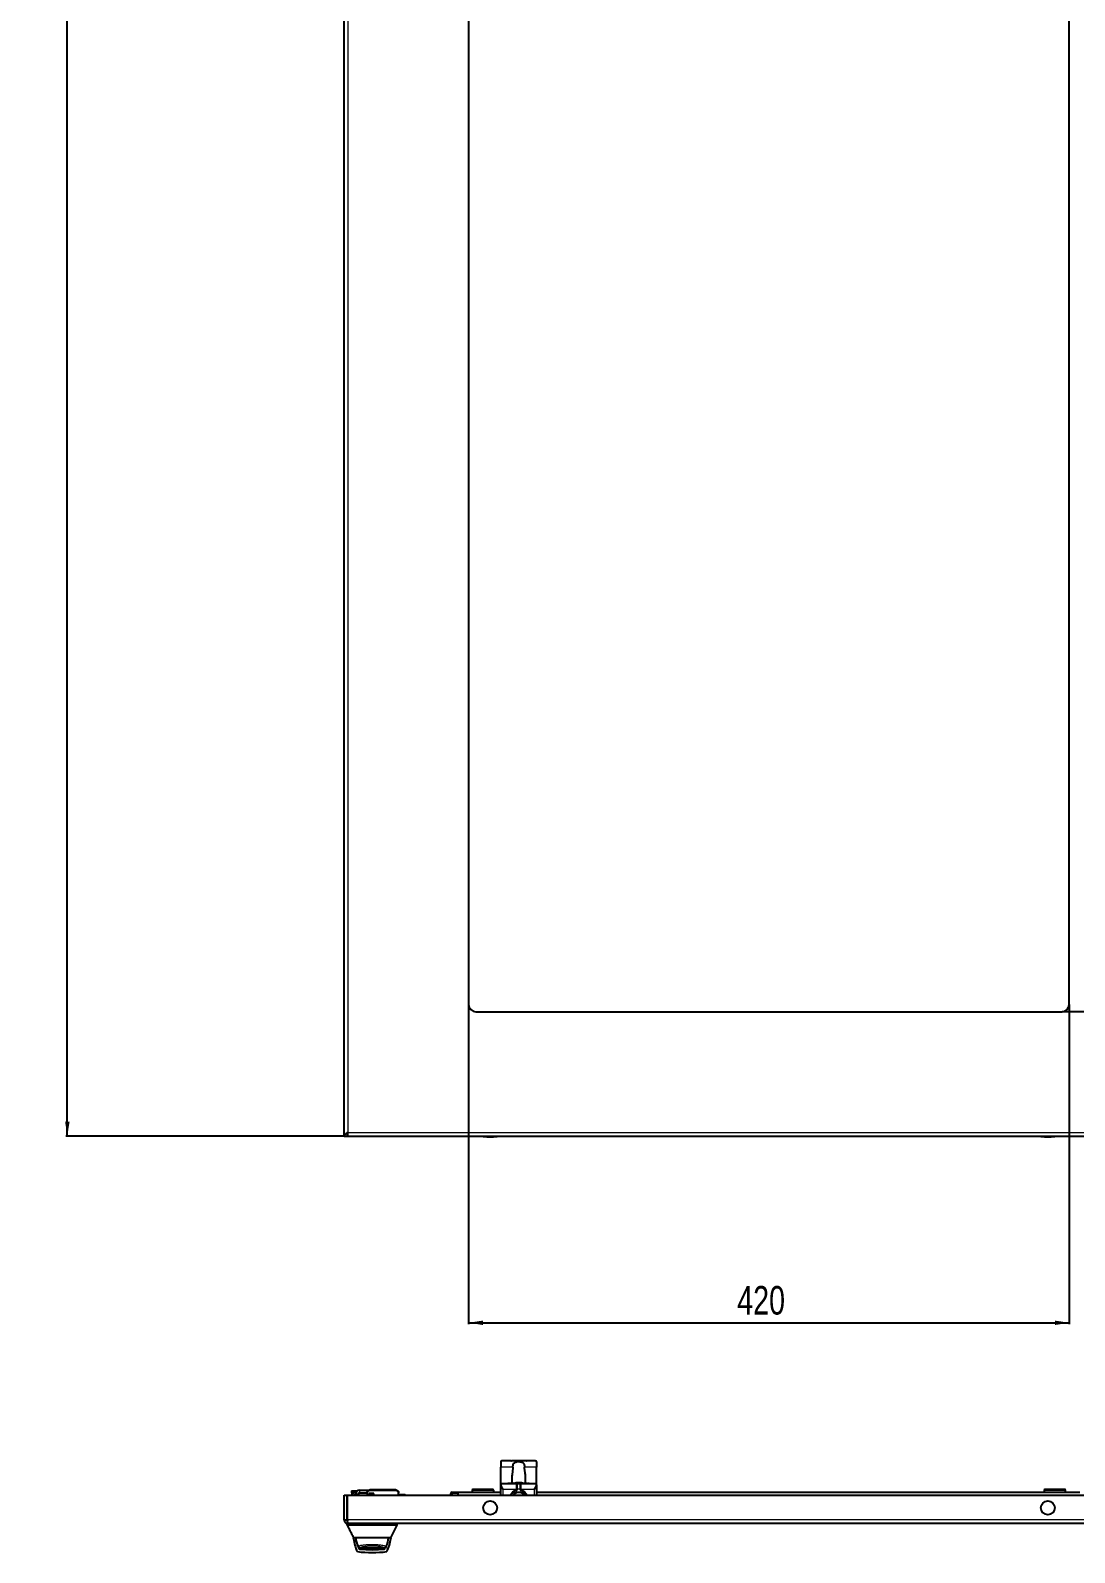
# Model space of a CAD drawing. Header units: millimetres. Extents: x -591 to 1706, y -1269 to 978.
# Drawn here: x -591 to 139, y -1269 to -205 of the extents above; entities that cross this region are included whole.
import ezdxf

# ---------------------------------------------------------------- set-up
doc = ezdxf.new("R2010")
doc.units = ezdxf.units.MM
doc.layers.add('FORMAT', color=7, linetype='Continuous')
doc.styles.add('SLDTEXTSTYLE0', font='TXT', dxfattribs={"width": 0.75})
doc.dimstyles.new('SLDDIMSTYLE0', dxfattribs={"dimtxt": 20, "dimasz": 10, "dimexe": 0, "dimexo": 0.0625, "dimgap": 5, "dimtad": 2, "dimdec": 1, "dimrnd": 1e-09, "dimzin": 12, "dimdsep": 46, "dimtxsty": 'SLDTEXTSTYLE0', "dimsah": 1, "dimcen": 0.09, "dimadec": 0, "dimazin": 3, "dimtfac": 1, "dimtofl": 0, "dimtmove": 0, "dimatfit": 3, "dimfxl": 0, "dimfrac": 2, "dimtolj": 1, "dimtzin": 12, "dimarcsym": 0})

# ---------------------------------------------------------------- blocks, each defined once
blk = doc.blocks.new('_D_1')
at = {"layer": 'FORMAT'}
for p, q in [((-371.4, 777.4), (-566.1, 777.4)), ((-565.1, -977.6), (-565.1, 777.4)), ((-371.4, -977.6), (-566.1, -977.6))]:
    blk.add_line(p, q, dxfattribs=at)
for points in [[(-565.1, 777.4), (-566.6, 767.4), (-563.5, 767.4)], [(-565.1, -977.6), (-563.5, -967.6), (-566.6, -967.6)]]:
    blk.add_solid(points, dxfattribs=at)
at = {"layer": 'FORMAT', "insert": (-590.9, -129.7), "char_height": 20, "attachment_point": 1, "rotation": 90, "style": 'SLDTEXTSTYLE0'}
blk.add_mtext('1755', dxfattribs=at)
blk = doc.blocks.new('_D_2')
at = {"layer": 'FORMAT'}
for p, q in [((-284.4, -885.7), (-284.4, -1109.1)), ((135.6, -885.7), (135.6, -1109.1)), ((-284.4, -1108.1), (135.6, -1108.1))]:
    blk.add_line(p, q, dxfattribs=at)
for points in [[(-284.4, -1108.1), (-274.4, -1109.7), (-274.4, -1106.6)], [(135.6, -1108.1), (125.6, -1106.6), (125.6, -1109.7)]]:
    blk.add_solid(points, dxfattribs=at)
at = {"layer": 'FORMAT', "insert": (-96.6, -1082.4), "char_height": 20, "attachment_point": 1, "style": 'SLDTEXTSTYLE0'}
blk.add_mtext('420', dxfattribs=at)
blk = doc.blocks.new('_D_3')
at = {"layer": 'FORMAT'}
for p, q in [((130.6, 690.4), (337.6, 690.4)), ((336.6, -890.6), (336.6, 690.4)), ((130.6, -890.6), (337.6, -890.6))]:
    blk.add_line(p, q, dxfattribs=at)
for points in [[(336.6, 690.4), (335.1, 680.4), (338.2, 680.4)], [(336.6, -890.6), (338.2, -880.6), (335.1, -880.6)]]:
    blk.add_solid(points, dxfattribs=at)
at = {"layer": 'FORMAT', "insert": (310.8, -129.7), "char_height": 20, "attachment_point": 1, "rotation": 90, "style": 'SLDTEXTSTYLE0'}
blk.add_mtext('1581', dxfattribs=at)

msp = doc.modelspace()

# ---------------------------------------------------------------- linework, layer by layer
at = {"color": 7, "linetype": 'Continuous', "lineweight": 25}
for p, q in [((-371.39, -977.64), (-371.39, 777.36)), ((-284.39, 685.36), (-284.39, -885.64)), ((135.61, -885.64), (135.61, 685.36)), ((-279.39, -890.64), (130.61, -890.64)), ((-371.39, -977.64), (-369.39, -977.64)), ((-369.09, -977.64), (-369.09, -975.96)), ((-369.09, -977.64), (220.31, -977.64)), ((-261.89, -1205.23), (-261.89, -1209.06)), ((-261.89, -1220.56), (-261.89, -1209.06)), ((-254.87, -1204.67), (-260.39, -1204.67)), ((-253.98, -1204.62), (-254.5, -1204.62)), ((-244.79, -1204.56), (-253.98, -1204.56)), ((-244.27, -1204.62), (-244.79, -1204.61)), ((-238.39, -1204.67), (-243.91, -1204.67)), ((-236.89, -1205.23), (-236.89, -1209.06)), ((-236.89, -1220.56), (-236.89, -1209.06)), ((-261.89, -1221.44), (-261.89, -1220.56)), ((-261.89, -1220.56), (-248.39, -1220.56)), ((-261.89, -1228.56), (-261.89, -1221.44)), ((-257.01, -1220.46), (-257.01, -1220.56)), ((-256.87, -1220.46), (-256.87, -1220.56)), ((-256.75, -1220.46), (-256.75, -1220.56)), ((-255.94, -1220.46), (-256.75, -1220.46)), ((-255.94, -1220.46), (-255.94, -1220.56)), ((-255.79, -1220.46), (-255.79, -1220.56)), ((-255.67, -1220.46), (-255.67, -1220.56)), ((-255.33, -1220.46), (-255.33, -1220.56)), ((-255.15, -1220.46), (-255.15, -1220.56)), ((-254.62, -1220.46), (-254.62, -1220.56)), ((-254.24, -1216.35), (-254.24, -1218.93)), ((-254.14, -1220.46), (-254.14, -1220.56)), ((-253.97, -1220.46), (-253.97, -1220.56)), ((-253.51, -1220.46), (-253.51, -1220.56)), ((-253.37, -1220.46), (-253.37, -1220.56)), ((-253.25, -1220.46), (-253.25, -1220.56)), ((-252.94, -1220.46), (-252.94, -1220.56)), ((-251.66, -1220.46), (-252.78, -1220.46)), ((-251.66, -1220.46), (-251.66, -1220.56)), ((-251.52, -1220.46), (-251.52, -1220.56)), ((-251.33, -1220.46), (-251.33, -1220.56)), ((-251.32, -1220.46), (-251.32, -1220.56)), ((-250.73, -1220.46), (-251.32, -1220.46)), ((-250.73, -1220.46), (-250.73, -1220.56)), ((-250.46, -1220.24), (-250.48, -1220)), ((-250.42, -1220.24), (-250.45, -1219.93)), ((-250.43, -1220.09), (-250.43, -1220)), ((-249.83, -1220.46), (-250.4, -1220.46)), ((-250.39, -1220.56), (-248.39, -1220.56)), ((-250.39, -1224.56), (-250.39, -1220.56)), ((-249.83, -1220.46), (-249.83, -1220.56)), ((-249.82, -1220.46), (-249.82, -1220.56)), ((-249.82, -1220.46), (-249.64, -1220.46)), ((-249.64, -1220.46), (-249.64, -1220.56)), ((-249.64, -1220.46), (-249.64, -1220.46)), ((-249.62, -1220.46), (-249.62, -1220.56)), ((-249.61, -1219.97), (-249.61, -1219.93)), ((-249.47, -1220.46), (-249.47, -1220.56)), ((-248.67, -1220.46), (-249.47, -1220.46)), ((-248.67, -1220.46), (-248.67, -1220.56)), ((-248.53, -1220.46), (-248.53, -1220.56)), ((-248.41, -1220.46), (-248.41, -1220.56)), ((-248.41, -1220.5), (-248.12, -1220.49)), ((-248.39, -1220.56), (-248.39, -1224.56)), ((-248.34, -1220.01), (-248.33, -1219.93)), ((-247.98, -1220.13), (-247.97, -1220)), ((-247.98, -1220.46), (-247.98, -1220.56)), ((-247.89, -1220.56), (-236.89, -1220.56)), ((-247.85, -1220.46), (-247.85, -1220.56)), ((-247.49, -1220.46), (-247.49, -1220.56)), ((-247.23, -1220.46), (-247.23, -1220.56)), ((-247.11, -1220.46), (-247.11, -1220.56)), ((-246.97, -1220.46), (-246.97, -1220.56)), ((-246.85, -1220.46), (-246.85, -1220.56)), ((-246.42, -1220.46), (-246.42, -1220.56)), ((-246.39, -1220.46), (-246.42, -1220.46)), ((-246.38, -1220.46), (-246.38, -1220.56)), ((-246.35, -1220.46), (-246.35, -1220.56)), ((-246.18, -1220.46), (-246.18, -1220.56)), ((-245.83, -1220.46), (-245.83, -1220.56)), ((-245.34, -1220.46), (-245.34, -1220.56)), ((-245.15, -1220.46), (-245.15, -1220.56)), ((-244.8, -1220.46), (-244.8, -1220.56)), ((-244.65, -1220.46), (-244.65, -1220.56)), ((-243.59, -1220.46), (-244.65, -1220.46)), ((-244.54, -1218.93), (-244.54, -1216.35)), ((-243.59, -1220.46), (-243.59, -1220.56)), ((-243.28, -1220.46), (-243.28, -1220.56)), ((-243.11, -1220.46), (-243.11, -1220.56)), ((-242.74, -1220.46), (-242.74, -1220.56)), ((-241.98, -1220.46), (-242.74, -1220.46)), ((-241.98, -1220.46), (-241.98, -1220.56)), ((-236.89, -1221.44), (-236.89, -1220.56)), ((-236.89, -1221.44), (-236.89, -1228.56)), ((-371.39, -1245.96), (-371.39, -1228.56)), ((-371.39, -1228.56), (-369.39, -1228.56)), ((-369.39, -1245.96), (-369.39, -1228.56)), ((-369.09, -1245.96), (-369.09, -1228.56)), ((-369.09, -1228.56), (220.31, -1228.56)), ((-366.39, -1225.66), (-366.39, -1226.56)), ((-366.39, -1225.66), (-364.39, -1225.66)), ((-364.39, -1226.96), (-365.99, -1226.96)), ((-365.8, -1228.56), (-365.89, -1226.96)), ((-364.39, -1225.66), (-362.19, -1225.66)), ((-363.18, -1226.96), (-364.39, -1226.96)), ((-363.39, -1228.56), (-363.39, -1228.06)), ((-361.39, -1228.56), (-361.39, -1228.06)), ((-360.39, -1225.06), (-353.89, -1225.06)), ((-360.39, -1227.06), (-355.39, -1227.06)), ((-355.39, -1226.96), (-355.39, -1228.46)), ((-350.79, -1227.51), (-353.99, -1227.51)), ((-353.99, -1227.51), (-353.99, -1228.46)), ((-353.99, -1228.26), (-350.79, -1228.26)), ((-335.39, -1224.96), (-353.39, -1224.96)), ((-350.79, -1228.46), (-350.79, -1227.51)), ((-333.39, -1228.56), (-333.39, -1226.96)), ((-328.99, -1228.36), (-333.39, -1228.36)), ((-296.89, -1228.56), (-296.89, -1227.56)), ((-295.89, -1226.56), (-291.89, -1226.56)), ((-291.89, -1226.56), (-261.89, -1226.56)), ((-291.89, -1226.56), (-291.89, -1227.56)), ((-291.89, -1227.56), (-291.89, -1228.56)), ((-281.39, -1224.56), (-281.89, -1225.06)), ((-281.89, -1225.06), (-281.89, -1226.56)), ((-266.89, -1225.06), (-281.89, -1225.06)), ((-281.39, -1224.56), (-267.39, -1224.56)), ((-266.89, -1225.06), (-267.39, -1224.56)), ((-266.89, -1226.56), (-266.89, -1225.06)), ((-250.39, -1224.56), (-250.39, -1224.59)), ((-248.39, -1224.59), (-248.39, -1224.56)), ((-236.89, -1226.56), (143.11, -1226.56)), ((118.61, -1224.56), (118.11, -1225.06)), ((118.11, -1225.06), (118.11, -1226.56)), ((133.11, -1225.06), (118.11, -1225.06)), ((118.61, -1224.56), (132.61, -1224.56)), ((133.11, -1225.06), (132.61, -1224.56)), ((133.11, -1226.56), (133.11, -1225.06)), ((-371.39, -1245.96), (-369.39, -1245.96)), ((-369.39, -1249.56), (-369.39, -1248.56)), ((-368.79, -1248.56), (-369.39, -1248.56)), ((220.01, -1248.56), (-368.79, -1248.56)), ((-339.89, -1249.56), (-363.89, -1249.56)), ((-338.89, -1258.56), (-334.36, -1249.51)), ((-334.39, -1249.56), (-334.39, -1248.56)), ((-362.49, -1258.56), (-364.89, -1258.56)), ((-364.85, -1258.56), (-364.85, -1258.77)), ((-341.29, -1258.56), (-362.49, -1258.56)), ((-357.72, -1265.54), (-357.57, -1265.55)), ((-357.72, -1265.55), (-346.12, -1265.55)), ((-338.89, -1258.56), (-341.29, -1258.56)), ((-338.93, -1258.77), (-338.93, -1258.56))]:
    msp.add_line(p, q, dxfattribs=at)
at = {"color": 8, "linetype": 'Continuous', "lineweight": 18}
for p, q in [((-368.79, -178.99), (-368.79, -975.04)), ((-368.79, -975.04), (220.01, -975.04)), ((-274.25, -977.77), (-264.53, -977.77)), ((-274.14, -977.89), (-264.64, -977.89)), ((115.75, -977.77), (120.61, -977.77)), ((115.86, -977.89), (120.61, -977.89)), ((120.61, -977.77), (125.47, -977.77)), ((120.61, -977.89), (125.36, -977.89)), ((-253.48, -1209.06), (-261.89, -1209.06)), ((-236.89, -1209.06), (-245.3, -1209.06)), ((-252.78, -1220.46), (-252.78, -1220.56)), ((-250.89, -1224.56), (-250.89, -1220.56)), ((-247.89, -1220.56), (-247.89, -1224.56)), ((-366.39, -1226.56), (-364.39, -1226.56)), ((-364.89, -1226.96), (-364.79, -1228.56)), ((-364.39, -1225.66), (-364.39, -1226.56)), ((-364.39, -1226.96), (-364.39, -1226.56)), ((-364.39, -1226.56), (-362.99, -1226.56)), ((-361.39, -1228.06), (-363.39, -1228.06)), ((-360.39, -1227.06), (-360.39, -1225.06)), ((-354.89, -1228.56), (-354.89, -1226.96)), ((-353.39, -1225.46), (-335.39, -1225.46)), ((-333.89, -1226.96), (-333.89, -1228.56)), ((-328.99, -1228.56), (-328.99, -1228.36)), ((-295.89, -1227.56), (-296.89, -1227.56)), ((-295.89, -1227.56), (-295.89, -1226.56)), ((-295.89, -1227.56), (-295.89, -1228.56)), ((-291.89, -1227.56), (-295.89, -1227.56)), ((-260.39, -1224.56), (-260.39, -1228.56)), ((-260.39, -1224.56), (-250.89, -1224.56)), ((-251.25, -1225.07), (-251.11, -1225.55)), ((-250.89, -1224.59), (-250.89, -1224.56)), ((-250.89, -1224.56), (-250.39, -1224.56)), ((-250.89, -1224.59), (-250.39, -1224.59)), ((-248.39, -1224.56), (-250.39, -1224.56)), ((-248.39, -1224.56), (-247.89, -1224.56)), ((-248.39, -1224.59), (-247.89, -1224.59)), ((-247.89, -1224.56), (-247.89, -1224.59)), ((-247.89, -1224.56), (-238.39, -1224.56)), ((-247.66, -1225.55), (-247.53, -1225.07)), ((-238.39, -1228.56), (-238.39, -1224.56)), ((220.31, -1245.96), (-369.09, -1245.96)), ((-363.89, -1249.56), (-363.89, -1248.56)), ((-339.89, -1249.56), (-339.89, -1248.56))]:
    msp.add_line(p, q, dxfattribs=at)
at = {"color": 7, "linetype": 'Continuous', "lineweight": 25, "flags": 128}
for points in [[(-361.01, -1265.99), (-361.36, -1265.1), (-361.47, -1264.82)], [(-342.2, -1264.51), (-342.41, -1265.1), (-342.77, -1265.99)]]:
    msp.add_lwpolyline(points, dxfattribs=at)
at = {"color": 7, "linetype": 'Continuous', "lineweight": 25}
for centre in [(-269.39, -1237.56), (-269.39, -1237.56), (120.61, -1237.56), (120.61, -1237.56)]:
    msp.add_circle(centre, 4.86, dxfattribs=at)
at = {"color": 8, "linetype": 'Continuous', "lineweight": 18}
for centre in [(-269.39, -1237.56), (120.61, -1237.56)]:
    msp.add_circle(centre, 4.75, dxfattribs=at)
at = {"color": 7, "linetype": 'Continuous', "lineweight": 25}
for centre, radius, start, end in [((-279.39, -885.64), 5, 180, 270), ((130.61, -885.64), 5, 270, 0), ((-248.48, -977.71), 25.77, 179.86102, 180.13898), ((-274.12, -977.77), 0.126, 180, 263.97442), ((-269.39, -932.89), 45.25, 263.97442, 269.9984), ((-269.39, -932.89), 45.25, 270.0016, 276.02558), ((-264.65, -977.77), 0.126, 276.02558, 0), ((-290.29, -977.71), 25.77, 359.86102, 0.13898), ((141.52, -977.71), 25.77, 179.86102, 180.13898), ((115.88, -977.77), 0.126, 180, 263.97442), ((120.61, -932.89), 45.25, 263.97442, 269.9984), ((120.61, -932.89), 45.25, 270.0016, 276.02558), ((125.35, -977.77), 0.126, 276.02558, 0), ((99.71, -977.71), 25.77, 359.86102, 0.13898), ((-249.39, -1227.86), 8, 98.41771, 108.44436), ((-249.36, -1224.2), 4.34, 104.99458, 114.66368), ((-250.7, -1225.77), 5.54, 85.14071, 94.85929), ((-250.35, -1220.03), 0.133, 135.20997, 169.83797), ((-249.33, -1227.96), 8.03, 91.99978, 97.83609), ((-248.98, -1221.61), 1.85, 119.67191, 132.73716), ((-248.91, -1226.43), 6.5, 92.24647, 98.7173), ((-249.86, -1226.38), 6.45, 85.77538, 87.76397), ((-249.45, -1227.96), 8.03, 82.16391, 88.00022), ((-249.54, -1224.28), 4.43, 65.15746, 74.45727), ((-248.46, -1221.57), 1.64, 72.5824, 85.536), ((-249.39, -1227.86), 8, 70.1778, 81.58229), ((-249.38, -1226.9), 7.03, 70.80686, 78.43412), ((-247.37, -1222.59), 2.36, 82.549, 97.451), ((-365.99, -1226.56), 0.4, 180, 270), ((-360.39, -1228.06), 3, 90, 180), ((-360.39, -1228.06), 1, 90, 180), ((-328.99, -1228.96), 0.6, 41.81031, 90), ((-295.89, -1227.56), 1, 90, 180), ((-249.39, -1231.56), 6.25, 106.01339, 151.3146), ((-249.39, -1231.56), 4.85, 90, 141.78919), ((-251.39, -1224.59), 1, 286.01339, 0), ((-249.39, -1231.56), 4.85, 38.21081, 90), ((-247.39, -1224.59), 1, 180, 253.98661), ((-249.39, -1231.56), 6.25, 28.6854, 73.98661), ((-372.83, -1258.77), 7.98, 358.26695, 359.99994), ((-338, -1256.21), 27, 185.96099, 206.16954), ((-351.89, -1258.56), 11.4, 180, 210.87421), ((-360.55, -1265.8), 0.5, 203.04365, 263.74905), ((-351.89, -1186.77), 80, 263.74905, 276.25095), ((-343.23, -1265.8), 0.5, 276.25095, 336.95635), ((-351.89, -1258.56), 11.4, 329.05608, 0), ((-365.78, -1256.21), 27, 333.83046, 354.03918), ((-330.95, -1258.77), 7.98, 180, 181.7325), ((-351.89, -1186.77), 82, 262.75342, 277.24658)]:
    msp.add_arc(centre, radius, start, end, dxfattribs=at)
at = {"color": 8, "linetype": 'Continuous', "lineweight": 18}
for centre, radius, start, end in [((-249.39, -1231.56), 6.75, 106.01339, 153.6122), ((-251.39, -1224.59), 0.5, 286.01339, 0), ((-247.39, -1224.59), 0.5, 180, 253.98661), ((-249.39, -1231.56), 6.75, 26.3878, 73.98661)]:
    msp.add_arc(centre, radius, start, end, dxfattribs=at)
at = {"color": 7, "linetype": 'Continuous', "lineweight": 25}
for points, knots in [([(-368.79, -975.04), (-369.13, -975.26), (-369.47, -975.48), (-370.1, -975.91), (-370.39, -976.13), (-370.87, -976.56), (-371.06, -976.78), (-371.32, -977.21), (-371.39, -977.43), (-371.39, -977.64)], [0, 0, 0, 0, 0.25, 0.25, 0.5, 0.5, 0.75, 0.75, 1, 1, 1, 1]), ([(-368.79, -975.04), (-368.95, -975.48), (-369.1, -975.91), (-369.32, -976.78), (-369.39, -977.21), (-369.39, -977.64)], [0, 0, 0, 0, 0.5, 0.5, 1, 1, 1, 1]), ([(-369.09, -975.64), (-369.04, -975.64), (-368.99, -975.58), (-368.89, -975.36), (-368.84, -975.2), (-368.79, -975.04)], [0, 0, 0, 0, 0.5, 0.5, 1, 1, 1, 1]), ([(-369.09, -977.64), (-369.06, -977.64), (-369.04, -977.58), (-368.99, -977.32), (-368.96, -977.12), (-368.91, -976.64), (-368.89, -976.35), (-368.84, -975.72), (-368.81, -975.38), (-368.79, -975.04)], [0, 0, 0, 0, 0.25, 0.25, 0.5, 0.5, 0.75, 0.75, 1, 1, 1, 1]), ([(-260.39, -1204.67), (-260.56, -1204.67), (-260.89, -1204.68), (-261.34, -1204.74), (-261.68, -1204.86), (-261.86, -1205.03), (-261.88, -1205.17), (-261.89, -1205.23)], [0, 0, 0, 0, 0.21290028, 0.4257071, 0.64061263, 0.8533821, 1, 1, 1, 1]), ([(-254.87, -1204.67), (-254.77, -1204.65), (-254.64, -1204.64), (-254.53, -1204.62), (-254.5, -1204.62)], [0, 0, 0, 0, 0.78940274, 1, 1, 1, 1]), ([(-253.48, -1209.06), (-253.53, -1210.06), (-253.64, -1212.2), (-254.16, -1214.64), (-254.22, -1215.95), (-254.24, -1216.35)], [0, 0, 0, 0, 0.3788234, 0.8122279, 1, 1, 1, 1]), ([(-253.48, -1209.06), (-253.46, -1208.65), (-253.42, -1207.82), (-253.06, -1206.72), (-252.41, -1205.92), (-251.48, -1205.43), (-250.33, -1205.18), (-249, -1205.14), (-247.66, -1205.31), (-246.53, -1205.78), (-245.8, -1206.58), (-245.42, -1207.61), (-245.3, -1208.47), (-245.3, -1208.96), (-245.3, -1209.06)], [0, 0, 0, 0, 0.0885051, 0.1771377, 0.2628581, 0.3446937, 0.4304853, 0.5251934, 0.6256454, 0.7239113, 0.8124944, 0.894483, 0.9789968, 1, 1, 1, 1]), ([(-244.54, -1216.35), (-244.62, -1215.44), (-244.8, -1213.58), (-245.26, -1210.98), (-245.29, -1209.45), (-245.3, -1209.06)], [0, 0, 0, 0, 0.4176682, 0.852903, 1, 1, 1, 1]), ([(-244.27, -1204.62), (-244.26, -1204.62), (-244.15, -1204.64), (-244.02, -1204.65), (-243.91, -1204.67)], [0, 0, 0, 0, 0.1619735, 1, 1, 1, 1]), ([(-236.89, -1205.23), (-236.9, -1205.15), (-236.93, -1204.99), (-237.17, -1204.82), (-237.53, -1204.72), (-237.96, -1204.67), (-238.26, -1204.67), (-238.39, -1204.67)], [0, 0, 0, 0, 0.2056827, 0.4113459, 0.6186494, 0.8323389, 1, 1, 1, 1]), ([(-261.89, -1221.44), (-261.87, -1221.61), (-261.81, -1222.03), (-261.34, -1222.98), (-260.81, -1223.87), (-260.46, -1224.45), (-260.39, -1224.56), (-260.39, -1224.56)], [0, 0, 0, 0, 0.1941403, 0.4852754, 0.8987792, 0.9967692, 1, 1, 1, 1]), ([(-256.87, -1220.46), (-256.89, -1220.46), (-256.93, -1220.46), (-256.98, -1220.46), (-257.01, -1220.46), (-257.01, -1220.46), (-257.01, -1220.46)], [0, 0, 0, 0, 0.2808356, 0.55925, 0.7791823, 1, 1, 1, 1]), ([(-256.75, -1220.46), (-256.75, -1220.46), (-256.75, -1220.46), (-256.78, -1220.46), (-256.82, -1220.46), (-256.85, -1220.46), (-256.87, -1220.46)], [0, 0, 0, 0, 0.2808879, 0.5594825, 0.7792702, 1, 1, 1, 1]), ([(-255.79, -1220.46), (-255.8, -1220.46), (-255.84, -1220.46), (-255.89, -1220.46), (-255.92, -1220.46), (-255.94, -1220.46)], [0, 0, 0, 0, 0.2806376, 0.5608768, 1, 1, 1, 1]), ([(-255.67, -1220.46), (-255.67, -1220.46), (-255.67, -1220.46), (-255.7, -1220.46), (-255.74, -1220.46), (-255.77, -1220.46), (-255.79, -1220.46)], [0, 0, 0, 0, 0.280941, 0.5591137, 0.7790892, 1, 1, 1, 1]), ([(-255.15, -1220.46), (-255.21, -1220.46), (-255.32, -1220.46), (-255.33, -1220.46), (-255.33, -1220.46)], [0, 0, 0, 0, 0.5593117, 1, 1, 1, 1]), ([(-254.62, -1220.46), (-254.67, -1220.46), (-254.79, -1220.46), (-254.99, -1220.46), (-255.09, -1220.46), (-255.15, -1220.46)], [0, 0, 0, 0, 0.280496, 0.560765, 1, 1, 1, 1]), ([(-254.14, -1220.46), (-254.21, -1220.46), (-254.33, -1220.46), (-254.53, -1220.46), (-254.62, -1220.46)], [0, 0, 0, 0, 0.560137, 1, 1, 1, 1]), ([(-254.24, -1218.93), (-254.2, -1219.21), (-254.11, -1219.75), (-253.32, -1220.21), (-252.33, -1220.41), (-251.55, -1220.45), (-251.27, -1220.46)], [0, 0, 0, 0, 0.2891573, 0.5794111, 0.8475326, 1, 1, 1, 1]), ([(-253.97, -1220.46), (-253.97, -1220.46), (-253.99, -1220.46), (-254.09, -1220.46), (-254.14, -1220.46)], [0, 0, 0, 0, 0.5599138, 1, 1, 1, 1]), ([(-253.37, -1220.46), (-253.39, -1220.46), (-253.43, -1220.46), (-253.48, -1220.46), (-253.51, -1220.46), (-253.51, -1220.46), (-253.51, -1220.46)], [0, 0, 0, 0, 0.28076525, 0.5591779, 0.77917491, 1, 1, 1, 1]), ([(-253.25, -1220.46), (-253.25, -1220.46), (-253.25, -1220.46), (-253.28, -1220.46), (-253.32, -1220.46), (-253.35, -1220.46), (-253.37, -1220.46)], [0, 0, 0, 0, 0.280828, 0.5594169, 0.7793931, 1, 1, 1, 1]), ([(-252.78, -1220.46), (-252.8, -1220.46), (-252.84, -1220.46), (-252.9, -1220.46), (-252.93, -1220.46), (-252.93, -1220.46), (-252.94, -1220.46)], [0, 0, 0, 0, 0.2809514, 0.5599669, 0.7794314, 1, 1, 1, 1]), ([(-251.52, -1220.46), (-251.52, -1220.46), (-251.53, -1220.46), (-251.56, -1220.46), (-251.61, -1220.46), (-251.64, -1220.46), (-251.66, -1220.46)], [0, 0, 0, 0, 0.2807125, 0.5587014, 0.7790455, 1, 1, 1, 1]), ([(-251.32, -1220.46), (-251.32, -1220.46), (-251.33, -1220.46), (-251.33, -1220.46), (-251.33, -1220.46)], [0, 0, 0, 0, 0.5600811, 1, 1, 1, 1]), ([(-250.89, -1220.56), (-250.89, -1220.56), (-250.88, -1220.56), (-250.88, -1220.56), (-250.87, -1220.56), (-250.83, -1220.56), (-250.71, -1220.56), (-250.49, -1220.56), (-250.42, -1220.56), (-250.39, -1220.56)], [0, 0, 0, 0, 0.0016702, 0.0038887, 0.0095313, 0.0343611, 0.1327508, 0.5262135, 1, 1, 1, 1]), ([(-250.55, -1220.46), (-250.57, -1220.46), (-250.62, -1220.46), (-250.69, -1220.46), (-250.71, -1220.46), (-250.73, -1220.46)], [0, 0, 0, 0, 0.2812256, 0.5615217, 1, 1, 1, 1]), ([(-249.82, -1220.46), (-249.82, -1220.46), (-249.82, -1220.46), (-249.83, -1220.46), (-249.83, -1220.46)], [0, 0, 0, 0, 0.5595043, 1, 1, 1, 1]), ([(-249.47, -1220.46), (-249.49, -1220.46), (-249.53, -1220.46), (-249.59, -1220.46), (-249.62, -1220.46), (-249.62, -1220.46), (-249.62, -1220.46)], [0, 0, 0, 0, 0.2808549, 0.5597179, 0.7795181, 1, 1, 1, 1]), ([(-248.53, -1220.46), (-248.55, -1220.46), (-248.59, -1220.46), (-248.64, -1220.46), (-248.67, -1220.46), (-248.67, -1220.46), (-248.67, -1220.46)], [0, 0, 0, 0, 0.2808126, 0.5590988, 0.7791702, 1, 1, 1, 1]), ([(-248.41, -1220.46), (-248.41, -1220.46), (-248.41, -1220.46), (-248.44, -1220.46), (-248.48, -1220.46), (-248.51, -1220.46), (-248.53, -1220.46)], [0, 0, 0, 0, 0.2809124, 0.5594047, 0.7791083, 1, 1, 1, 1]), ([(-248.39, -1220.56), (-248.35, -1220.56), (-248.27, -1220.56), (-248.01, -1220.56), (-247.89, -1220.56), (-247.89, -1220.56)], [0, 0, 0, 0, 0.4754612, 0.9940565, 1, 1, 1, 1]), ([(-247.98, -1220.46), (-248, -1220.46), (-248.04, -1220.46), (-248.09, -1220.46), (-248.12, -1220.46), (-248.12, -1220.46), (-248.12, -1220.46)], [0, 0, 0, 0, 0.2808885, 0.5590229, 0.7791551, 1, 1, 1, 1]), ([(-247.85, -1220.46), (-247.86, -1220.46), (-247.86, -1220.46), (-247.88, -1220.46), (-247.93, -1220.46), (-247.96, -1220.46), (-247.98, -1220.46)], [0, 0, 0, 0, 0.2809002, 0.5594983, 0.7791483, 1, 1, 1, 1]), ([(-247.49, -1220.46), (-247.54, -1220.46), (-247.65, -1220.46), (-247.78, -1220.46), (-247.85, -1220.46), (-247.85, -1220.46), (-247.85, -1220.46)], [0, 0, 0, 0, 0.2809352, 0.5594866, 0.7792447, 1, 1, 1, 1]), ([(-247.23, -1220.46), (-247.27, -1220.46), (-247.35, -1220.46), (-247.44, -1220.46), (-247.49, -1220.46)], [0, 0, 0, 0, 0.5594415, 1, 1, 1, 1]), ([(-247.4, -1220.46), (-246.96, -1220.43), (-246.05, -1220.36), (-245.1, -1220.05), (-244.61, -1219.56), (-244.56, -1219.12), (-244.54, -1218.93)], [0, 0, 0, 0, 0.25810055, 0.53205148, 0.80055935, 1, 1, 1, 1]), ([(-247.11, -1220.46), (-247.12, -1220.46), (-247.12, -1220.46), (-247.2, -1220.46), (-247.23, -1220.46)], [0, 0, 0, 0, 0.5603128, 1, 1, 1, 1]), ([(-246.97, -1220.46), (-246.99, -1220.46), (-247.03, -1220.46), (-247.08, -1220.46), (-247.11, -1220.46), (-247.11, -1220.46), (-247.11, -1220.46)], [0, 0, 0, 0, 0.2809103, 0.559174, 0.7791663, 1, 1, 1, 1]), ([(-246.85, -1220.46), (-246.85, -1220.46), (-246.85, -1220.46), (-246.88, -1220.46), (-246.92, -1220.46), (-246.95, -1220.46), (-246.97, -1220.46)], [0, 0, 0, 0, 0.2808487, 0.55949, 0.7791576, 1, 1, 1, 1]), ([(-246.35, -1220.46), (-246.36, -1220.46), (-246.38, -1220.46), (-246.38, -1220.46), (-246.38, -1220.46)], [0, 0, 0, 0, 0.560691, 1, 1, 1, 1]), ([(-246.18, -1220.46), (-246.22, -1220.46), (-246.28, -1220.46), (-246.33, -1220.46), (-246.35, -1220.46)], [0, 0, 0, 0, 0.5595417, 1, 1, 1, 1]), ([(-245.83, -1220.46), (-245.9, -1220.46), (-246.03, -1220.46), (-246.13, -1220.46), (-246.18, -1220.46)], [0, 0, 0, 0, 0.5605138, 1, 1, 1, 1]), ([(-245.34, -1220.46), (-245.42, -1220.46), (-245.55, -1220.46), (-245.75, -1220.46), (-245.83, -1220.46)], [0, 0, 0, 0, 0.5592171, 1, 1, 1, 1]), ([(-245.15, -1220.46), (-245.15, -1220.46), (-245.16, -1220.46), (-245.29, -1220.46), (-245.34, -1220.46)], [0, 0, 0, 0, 0.5603404, 1, 1, 1, 1]), ([(-244.65, -1220.46), (-244.67, -1220.46), (-244.72, -1220.46), (-244.77, -1220.46), (-244.8, -1220.46), (-244.8, -1220.46), (-244.8, -1220.46)], [0, 0, 0, 0, 0.2808719, 0.5597012, 0.7793822, 1, 1, 1, 1]), ([(-243.11, -1220.46), (-243.16, -1220.46), (-243.26, -1220.46), (-243.27, -1220.46), (-243.28, -1220.46)], [0, 0, 0, 0, 0.55894749, 1, 1, 1, 1]), ([(-242.74, -1220.46), (-242.81, -1220.46), (-242.95, -1220.46), (-243.06, -1220.46), (-243.11, -1220.46)], [0, 0, 0, 0, 0.5597473, 1, 1, 1, 1]), ([(-238.39, -1224.56), (-238.39, -1224.56), (-238.32, -1224.45), (-237.97, -1223.87), (-237.44, -1222.98), (-236.97, -1222.03), (-236.91, -1221.61), (-236.89, -1221.44)], [0, 0, 0, 0, 0.0032308, 0.1012208, 0.5147246, 0.8058597, 1, 1, 1, 1]), ([(-351.01, -1224.66), (-351.01, -1224.66), (-351.01, -1224.66), (-350.94, -1224.66), (-350.81, -1224.66), (-350.48, -1224.66), (-350.16, -1224.66), (-349.94, -1224.66)], [0, 0, 0, 0, 0.1246927, 0.1871822, 0.2497734, 0.5000394, 1, 1, 1, 1]), ([(-349.94, -1224.66), (-349.79, -1224.66), (-349.57, -1224.66), (-349.29, -1224.66), (-349.1, -1224.66), (-348.96, -1224.66), (-348.85, -1224.66), (-348.84, -1224.66), (-348.83, -1224.66)], [0, 0, 0, 0, 0.2500888, 0.3824952, 0.5002586, 0.6221632, 0.7501335, 1, 1, 1, 1]), ([(-371.39, -1245.96), (-371.39, -1246.13), (-371.37, -1246.3), (-371.31, -1246.64), (-371.26, -1246.8), (-371.12, -1247.12), (-371.04, -1247.27), (-370.86, -1247.55), (-370.75, -1247.68), (-370.5, -1247.92), (-370.37, -1248.03), (-370.09, -1248.22), (-369.94, -1248.3), (-369.47, -1248.49), (-369.13, -1248.56), (-368.79, -1248.56)], [0, 0, 0, 0, 0.125, 0.125, 0.25, 0.25, 0.375, 0.375, 0.5, 0.5, 0.625, 0.625, 0.75, 0.75, 1, 1, 1, 1]), ([(-369.42, -1249.51), (-369.03, -1250.28), (-368.23, -1251.89), (-367.1, -1254.13), (-365.97, -1256.41), (-365.26, -1257.82), (-364.89, -1258.56)], [0, 0, 0, 0, 0.2163272, 0.4539552, 0.7147448, 1, 1, 1, 1]), ([(-369.39, -1245.96), (-369.39, -1246.12), (-369.32, -1246.27), (-369.1, -1246.5), (-368.95, -1246.56), (-368.79, -1246.56)], [0, 0, 0, 0, 0.5, 0.5, 1, 1, 1, 1]), ([(-363.89, -1249.56), (-364.51, -1249.56), (-365.74, -1249.56), (-367.39, -1249.56), (-368.64, -1249.56), (-369.29, -1249.56), (-369.36, -1249.56), (-369.39, -1249.56)], [0, 0, 0, 0, 0.2146939, 0.4293877, 0.6440816, 0.8587754, 1, 1, 1, 1]), ([(-368.79, -1248.56), (-368.81, -1248.56), (-368.84, -1248.49), (-368.89, -1248.23), (-368.91, -1248.04), (-368.96, -1247.56), (-368.99, -1247.27), (-369.04, -1246.64), (-369.06, -1246.3), (-369.09, -1245.96)], [0, 0, 0, 0, 0.25, 0.25, 0.5, 0.5, 0.75, 0.75, 1, 1, 1, 1]), ([(-334.39, -1249.56), (-334.45, -1249.56), (-334.57, -1249.56), (-335.52, -1249.56), (-336.91, -1249.56), (-338.46, -1249.56), (-339.48, -1249.56), (-339.89, -1249.56)], [0, 0, 0, 0, 0.2146898, 0.4293796, 0.6440728, 0.8587666, 1, 1, 1, 1]), ([(-361.65, -1264.44), (-361.53, -1264.6), (-361.3, -1264.9), (-360.86, -1265.19), (-360.45, -1265.35), (-360.06, -1265.44), (-359.55, -1265.51), (-358.8, -1265.54), (-358.08, -1265.55), (-357.62, -1265.55), (-357.57, -1265.55)], [0, 0, 0, 0, 0.0869071, 0.1704438, 0.2539948, 0.3528324, 0.4937553, 0.7505856, 0.9754009, 1, 1, 1, 1]), ([(-359.64, -1265.78), (-359.55, -1265.75), (-359.38, -1265.69), (-358.06, -1265.71), (-356.1, -1265.76), (-353.65, -1265.82), (-351, -1265.82), (-348.46, -1265.78), (-346.3, -1265.72), (-344.77, -1265.69), (-344.04, -1265.73), (-344.19, -1265.86), (-345.21, -1266.06), (-346.97, -1266.29), (-349.3, -1266.45), (-351.92, -1266.52), (-354.51, -1266.45), (-356.82, -1266.28), (-358.57, -1266.07), (-359.5, -1265.88), (-359.6, -1265.81), (-359.64, -1265.78)], [0, 0, 0, 0, 0.0534347, 0.1068683, 0.1603578, 0.2139914, 0.2676191, 0.3211807, 0.3747785, 0.42843, 0.4819835, 0.5354001, 0.5889254, 0.6427726, 0.6967363, 0.7503669, 0.8035674, 0.8567592, 0.9103691, 0.9643256, 1, 1, 1, 1]), ([(-347.29, -1265.54), (-347.09, -1265.54), (-346.44, -1265.55), (-345.51, -1265.55), (-344.53, -1265.53), (-343.9, -1265.48), (-343.35, -1265.36), (-342.88, -1265.17), (-342.42, -1264.86), (-342.22, -1264.54), (-342.13, -1264.4)], [0, 0, 0, 0, 0.0837331, 0.2715555, 0.4689267, 0.6817432, 0.7817879, 0.8629526, 0.9411438, 1, 1, 1, 1])]:
    msp.add_open_spline(points, degree=3, knots=knots, dxfattribs=at)
for points in [[(-355.39, -1226.96), (-355.36, -1226.7), (-355.3, -1226.18), (-354.84, -1225.51), (-354.18, -1225.05), (-353.65, -1224.99), (-353.39, -1224.96)], [(-335.39, -1224.96), (-335.13, -1224.99), (-334.6, -1225.05), (-333.94, -1225.51), (-333.48, -1226.18), (-333.42, -1226.7), (-333.39, -1226.96)]]:
    msp.add_open_spline(points, degree=3, dxfattribs=at)
at = {"color": 8, "linetype": 'Continuous', "lineweight": 18}
for points in [[(-354.89, -1226.96), (-354.95, -1226.96), (-355.09, -1226.96), (-355.25, -1226.96), (-355.37, -1226.96), (-355.38, -1226.96), (-355.39, -1226.96)], [(-354.89, -1226.96), (-354.87, -1226.76), (-354.82, -1226.37), (-354.47, -1225.88), (-353.98, -1225.53), (-353.59, -1225.48), (-353.39, -1225.46)], [(-353.39, -1224.96), (-353.39, -1224.97), (-353.39, -1224.98), (-353.39, -1225.1), (-353.39, -1225.26), (-353.39, -1225.4), (-353.39, -1225.46)], [(-335.39, -1225.46), (-335.39, -1225.4), (-335.39, -1225.26), (-335.39, -1225.1), (-335.39, -1224.98), (-335.39, -1224.97), (-335.39, -1224.96)], [(-335.39, -1225.46), (-335.19, -1225.48), (-334.8, -1225.53), (-334.3, -1225.88), (-333.96, -1226.37), (-333.91, -1226.76), (-333.89, -1226.96)], [(-333.89, -1226.96), (-333.82, -1226.96), (-333.69, -1226.96), (-333.53, -1226.96), (-333.41, -1226.96), (-333.4, -1226.96), (-333.39, -1226.96)]]:
    msp.add_open_spline(points, degree=3, dxfattribs=at)
for points, knots in [([(-361.58, -1264.37), (-361.6, -1264.31), (-361.64, -1264.17), (-360.35, -1263.81), (-358.08, -1263.42), (-355.4, -1263.17), (-352.54, -1263.05), (-349.63, -1263.09), (-346.62, -1263.31), (-344.14, -1263.66), (-342.58, -1264.04), (-341.91, -1264.29), (-342.14, -1264.36), (-342.17, -1264.38)], [0, 0, 0, 0, 0.0803576, 0.1891649, 0.2968747, 0.4019266, 0.4692137, 0.5694027, 0.6695578, 0.7705258, 0.8742953, 0.9809611, 1, 1, 1, 1]), ([(-346.12, -1265.54), (-345.94, -1265.54), (-345.01, -1265.55), (-344.11, -1265.5), (-343.63, -1265.34), (-344.16, -1265.07), (-345.51, -1264.75), (-347.53, -1264.45), (-350.02, -1264.26), (-352.43, -1264.23), (-354.79, -1264.33), (-357, -1264.54), (-358.89, -1264.87), (-359.96, -1265.19), (-360.05, -1265.42), (-359.33, -1265.54), (-358.23, -1265.54), (-357.72, -1265.54)], [0, 0, 0, 0, 0.0192367, 0.094456, 0.1699471, 0.2441381, 0.3159472, 0.3852689, 0.4535156, 0.5215221, 0.5672456, 0.638978, 0.7131499, 0.7886393, 0.8638631, 0.9373477, 1, 1, 1, 1])]:
    msp.add_open_spline(points, degree=3, knots=knots, dxfattribs=at)

# ---------------------------------------------------------------- dimensions: what is measured, and where the dimension line sits
at = {"layer": 'FORMAT'}
for base, p1, p2, picture, middle in [((-565.09, 777.36), (-371.39, -977.64), (-371.39, 777.36), '_D_1', (-565.09, -100.14)), ((336.62, 690.36), (130.61, -890.64), (130.61, 690.36), '_D_3', (336.62, -100.14))]:
    dim = msp.add_linear_dim(base=base, p1=p1, p2=p2, angle=90, dimstyle='SLDDIMSTYLE0', dxfattribs=at)
    dim.commit()
    dim.dimension.update_dxf_attribs({"geometry": picture, "text_midpoint": middle, "dimtype": 160})
dim = msp.add_linear_dim(base=(135.61, -1108.14), p1=(-284.39, -885.64), p2=(135.61, -885.64), dimstyle='SLDDIMSTYLE0', dxfattribs=at)
dim.commit()
dim.dimension.update_dxf_attribs({"geometry": '_D_2', "text_midpoint": (-74.39, -1108.14), "dimtype": 160})

doc.saveas('drawing.dxf')
